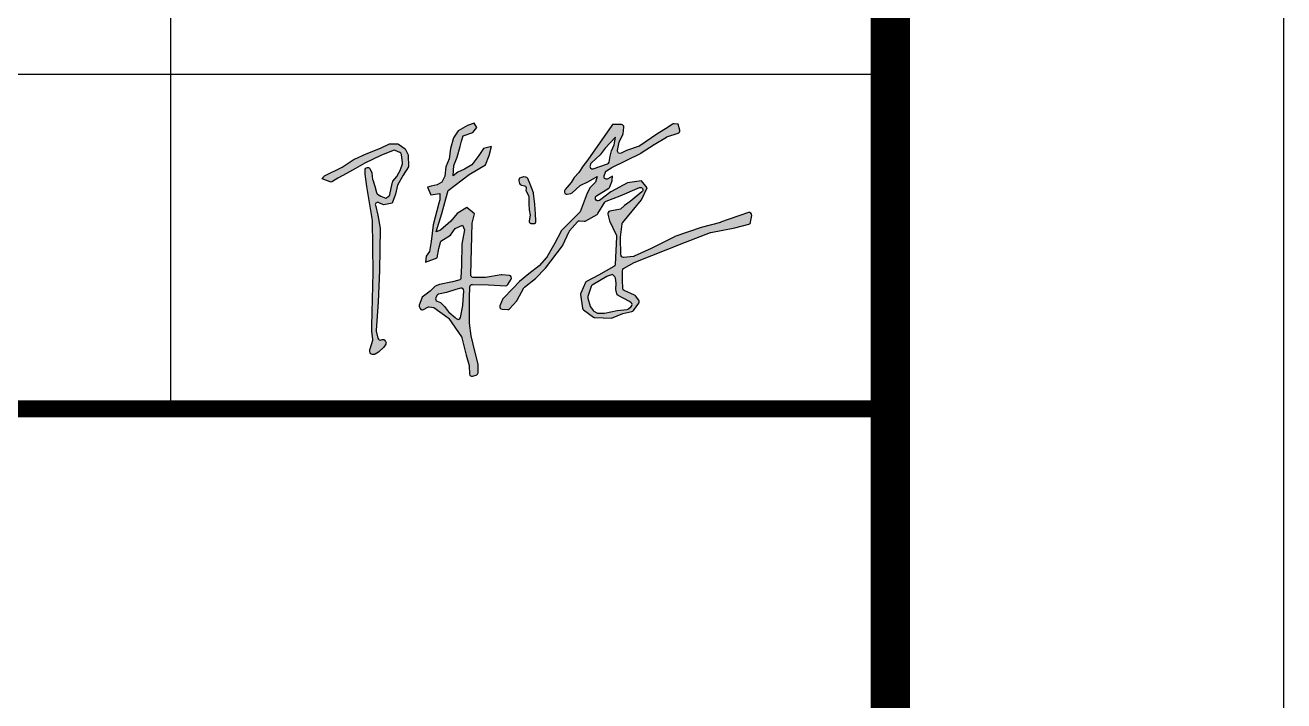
# Model space of a CAD drawing. Extents: x -522490 to 417652, y 450811 to 1108047.
# Drawn here: x 414455 to 417652, y 981137 to 982853 of the extents above; entities that cross this region are included whole.
import ezdxf

# ---------------------------------------------------------------- set-up
doc = ezdxf.new("R2010")
doc.units = 0
doc.header["$LTSCALE"] = 1000
doc.header["$MEASUREMENT"] = 0
doc.layers.add('PUB_TITLE', color=4, linetype='Continuous')

# ---------------------------------------------------------------- blocks, each defined once
blk = doc.blocks.new('asd2323')
h = blk.add_hatch(color=256)
h.dxf.hatch_style = 1
h.paths.add_polyline_path([(-53163, 154959), (-53114, 155145), (-53271, 155273), (-53467, 155150), (-53594, 154999), (-53804, 154817), (-53893, 154783), (-53780, 155150), (-53697, 155454), (-53653, 155620), (-53227, 155944), (-52889, 156140), (-52820, 156331), (-52771, 156512), (-52933, 156473), (-53026, 156331), (-53173, 156140), (-53320, 156057), (-53452, 155993), (-53550, 155920), (-53535, 156130), (-53466, 156297), (-53408, 156517), (-53383, 156620), (-53349, 156732), (-53148, 156801), (-53065, 156899), (-53124, 156987), (-53261, 156938), (-53447, 156835), (-53540, 156688), (-53604, 156473), (-53633, 156262), (-53697, 156101), (-53716, 155910), (-53782, 155787), (-53876, 155738), (-53995, 155711), (-54068, 155686), (-54004, 155531), (-53818, 155562), (-53821, 155431), (-53840, 155361), (-53955, 154920), (-53994, 154587), (-54028, 154380), (-54101, 154283), (-54111, 154166), (-53877, 154249), (-53838, 154444), (-53799, 154590), (-53600, 154716), (-53507, 154848), (-53361, 154916), (-53316, 154819), (-53371, 154527), (-53380, 154098), (-53393, 153843, -0.33422), (-53431, 153797), (-53561, 153766), (-53828, 153713), (-53916, 153679), (-54014, 153576), (-54179, 153450), (-54208, 153377), (-54239, 153292, 0.313765), (-54225, 153236, 0.518309), (-54151, 153202), (-54067, 153251, -0.16521), (-54035, 153257), (-53945, 153245), (-53643, 153028), (-53373, 152639), (-53287, 152272), (-53225, 152061), (-53219, 151893, 0.497088), (-53154, 151847), (-53079, 151871, 0.316056), (-53044, 151917), (-53038, 152078, 0.072937), (-53039, 152092), (-53100, 152327), (-53186, 152670), (-53217, 152927), (-53217, 153442), (-53211, 153665, -0.414214), (-53159, 153713), (-52834, 153704), (-52482, 153685, 0.274697), (-52437, 153709), (-52369, 153818, 0.554904), (-52407, 153894), (-52563, 153909, 0.066441), (-52576, 153909), (-52889, 153855), (-53143, 153855, -0.422534), (-53193, 153907)])
h.paths.add_polyline_path([(-53396, 153636, -0.513052), (-53334, 153584), (-53354, 153288), (-53400, 153043, -0.631404), (-53487, 153020), (-53506, 153042), (-53643, 153152), (-53722, 153262), (-53791, 153333, 0.098925), (-53807, 153344), (-53877, 153375, -0.414214), (-53903, 153440), (-53884, 153485, -0.240803), (-53849, 153514), (-53684, 153550), (-53495, 153610)], flags=16)
h = blk.add_hatch(color=256)
h.dxf.hatch_style = 1
h.paths.add_polyline_path([(-51915, 155559, 0.055968), (-51918, 155570), (-51983, 155752), (-52033, 155862, 0.39297), (-52096, 155888, 0.34973), (-52158, 155882, 0.56029), (-52215, 155818), (-52198, 155764, 0.264017), (-52162, 155730), (-52100, 155715, -0.414214), (-52063, 155654), (-52070, 155627), (-52011, 155500), (-52008, 155346), (-52005, 155237, 0.038843), (-52004, 155229), (-51983, 155116), (-52003, 155006, 0.598135), (-51935, 154951, 0.566808), (-51866, 155001), (-51879, 155143), (-51888, 155338, 0.018973), (-51888, 155342)], flags=17)
h.paths.add_polyline_path([(-50965, 155190), (-51348, 154807, 0.080486), (-51357, 154794), (-51481, 154548), (-51647, 154262), (-51798, 154088), (-52013, 153929), (-52201, 153772, 0.030243), (-52205, 153768), (-52330, 153636), (-52537, 153421, 0.09875), (-52548, 153404), (-52598, 153276, 0.505361), (-52555, 153208), (-52445, 153200, 0.232424), (-52405, 153217), (-52257, 153381, 0.055773), (-52251, 153390), (-52105, 153651), (-51874, 153834), (-51672, 154040), (-51325, 154499, 0.054026), (-51320, 154508), (-51188, 154795), (-51024, 154987, -0.248193), (-50980, 155005), (-50885, 154994, 0.159124), (-50855, 155001), (-50623, 155134, 0.126129), (-50606, 155151), (-50466, 155381, -0.167598), (-50441, 155402), (-50153, 155510), (-49764, 155678, -0.867761), (-49713, 155593), (-49951, 155397), (-50065, 155313), (-50148, 155244), (-50365, 155199, 0.425234), (-50403, 155137), (-50370, 155004), (-50301, 154859), (-50227, 154692), (-50257, 154117, -0.259719), (-50283, 154075), (-50598, 153902), (-50839, 153772, 0.165201), (-50861, 153748), (-50957, 153536, 0.141998), (-50961, 153508), (-50921, 153231, 0.200349), (-50901, 153198), (-50698, 153047, 0.153541), (-50670, 153037), (-50331, 153028), (-50099, 153121), (-49915, 153162, 0.183826), (-49885, 153181), (-49776, 153332, 0.337729), (-49777, 153393), (-49845, 153477, 0.117335), (-49863, 153491), (-50074, 153588, -0.284571), (-50103, 153631), (-50109, 153802), (-50109, 153990, -0.269236), (-50084, 154033), (-49867, 154157), (-48827, 154572), (-48314, 154769), (-47824, 154864), (-47540, 154934, 0.301381), (-47503, 154975), (-47481, 155115, 0.556145), (-47546, 155171), (-47745, 155108), (-48116, 154974), (-48511, 154871), (-49045, 154683, 0.031081), (-49051, 154681), (-49522, 154445), (-49877, 154280), (-50084, 154261, -0.435268), (-50139, 154310), (-50146, 154666), (-50116, 154943, -0.147904), (-50104, 154970), (-49719, 155432), (-49609, 155676), (-49719, 155818), (-50003, 155779), (-50343, 155593), (-50545, 155440), (-50576, 155417, -0.548875), (-50654, 155447), (-50657, 155460, -0.311683), (-50634, 155512), (-50387, 155667, 0.166341), (-50366, 155693), (-50320, 155818, 0.074182), (-50317, 155832), (-50313, 155914), (-50406, 155856, -0.360466), (-50469, 155865), (-50471, 155867, -0.277849), (-50481, 155917), (-50452, 155995, -0.17292), (-50431, 156021), (-50323, 156086), (-49730, 156380, 0.032001), (-49725, 156383), (-49462, 156558), (-49209, 156710), (-48976, 156784, 0.403085), (-48943, 156844), (-48978, 156969), (-49060, 156973, 0.160752), (-49091, 156965), (-49181, 156905), (-49409, 156766), (-49761, 156524), (-50028, 156430), (-50135, 156376, -0.624052), (-50206, 156431), (-50172, 156603), (-50101, 156759, 0.074969), (-50097, 156774), (-50080, 156904, 0.445851), (-50128, 156960), (-50284, 156964, 0.250817), (-50326, 156942), (-50811, 156246), (-50910, 156122), (-50995, 155983), (-51089, 155884), (-51148, 155780), (-51270, 155644, 0.095859), (-51280, 155628, 0.774614), (-51229, 155545), (-51156, 155560, 0.133029), (-51133, 155572), (-50965, 155721), (-50801, 155805), (-50623, 155904), (-50658, 155790), (-50762, 155681), (-50826, 155567)])
h.paths.add_polyline_path([(-50702, 156061, -0.61343), (-50766, 156124), (-50755, 156160, -0.134887), (-50740, 156182), (-50561, 156344), (-50462, 156481), (-50247, 156701), (-50278, 156549), (-50331, 156425), (-50356, 156319), (-50378, 156199, -0.270398), (-50411, 156161)], flags=16)
h.paths.add_polyline_path([(-50311, 153914), (-50265, 153866, -0.163688), (-50251, 153838), (-50239, 153737), (-50242, 153610), (-50223, 153520, 0.227567), (-50197, 153486), (-49967, 153367), (-49932, 153341, -0.477721), (-49931, 153263), (-49988, 153216, -0.146186), (-50014, 153204), (-50214, 153181), (-50479, 153127), (-50618, 153130), (-50699, 153171), (-50763, 153261), (-50812, 153436, -0.147036), (-50812, 153465), (-50746, 153670, -0.182083), (-50724, 153698), (-50433, 153872)], flags=16)
h = blk.add_hatch(color=256)
h.dxf.hatch_style = 1
h.paths.add_polyline_path([(-55086, 155549, -0.194874), (-55108, 155579), (-55141, 155709), (-55185, 155839), (-55203, 155978, 0.064043), (-55207, 155990), (-55234, 156056, 0.314642), (-55282, 156087, 0.462204), (-55338, 156035), (-55335, 155955), (-55306, 155704), (-55190, 155009), (-55175, 153955), (-55201, 152873), (-55201, 152758), (-55179, 152593), (-55238, 152404, 0.074818), (-55240, 152389), (-55240, 152338, 0.505101), (-55175, 152290, 0.21455), (-55134, 152295), (-55066, 152337, 0.052162), (-55058, 152343), (-54967, 152428, 0.066804), (-54959, 152439), (-54921, 152499, 0.290176), (-54922, 152553, 0.588683), (-55001, 152591, -0.511464), (-55077, 152620), (-55117, 152768), (-55071, 153361), (-55047, 153992), (-55032, 154844, 0.049627), (-55033, 154854), (-55081, 155120), (-55131, 155319, -0.69825), (-55053, 155372), (-55043, 155365), (-54959, 155327), (-54790, 155365), (-54721, 155549), (-54682, 155726), (-54567, 155933), (-54459, 156102), (-54467, 156348), (-54508, 156443, 0.137289), (-54525, 156464), (-54662, 156561, 0.15622), (-54691, 156571), (-54825, 156571, 0.11227), (-54846, 156566), (-55028, 156479), (-55320, 156363), (-55555, 156257, 0.039145), (-55562, 156254), (-55804, 156095), (-56163, 155915, 0.11264), (-56180, 155901), (-56213, 155858), (-56049, 155795, 0.238863), (-56004, 155800), (-55890, 155873), (-55716, 155969), (-55533, 156066), (-55344, 156177), (-55016, 156331), (-54769, 156434, -0.196477), (-54731, 156435), (-54633, 156395, -0.270023), (-54602, 156355), (-54577, 156172), (-54620, 156042), (-54688, 155912), (-54772, 155810, 0.120476), (-54782, 155789), (-54808, 155665), (-54833, 155537, -0.204147), (-54855, 155504), (-54919, 155463), (-55016, 155506)])
for points in [[(-53782, 155787), (-53876, 155738), (-53995, 155711), (-54068, 155686), (-54068, 155686), (-54004, 155531), (-53818, 155562), (-53821, 155431), (-53840, 155361), (-53955, 154920), (-53994, 154587), (-54028, 154380), (-54101, 154283), (-54111, 154166), (-53877, 154249), (-53838, 154444), (-53799, 154590), (-53600, 154716), (-53507, 154848), (-53361, 154916), (-53316, 154819), (-53371, 154527), (-53380, 154098), (-53393, 153843, -0.33422), (-53431, 153797), (-53561, 153766), (-53828, 153713), (-53916, 153679), (-54014, 153576), (-54179, 153450), (-54208, 153377), (-54239, 153292, 0.222096), (-54236, 153249), (-54219, 153220, 0.414214), (-54151, 153202), (-54067, 153251, -0.16521), (-54035, 153257), (-53945, 153245), (-53650, 153033, -0.085677), (-53638, 153021), (-53378, 152646, -0.094227), (-53371, 152629), (-53287, 152272), (-53227, 152068, -0.063814), (-53225, 152055), (-53219, 151893, 0.497088), (-53154, 151847), (-53079, 151871, 0.316056), (-53044, 151917), (-53038, 152078, 0.072937), (-53039, 152092), (-53100, 152327), (-53186, 152670), (-53217, 152927), (-53217, 153442), (-53211, 153665, -0.414214), (-53159, 153713), (-52834, 153704), (-52482, 153685, 0.274697), (-52437, 153709), (-52369, 153818, 0.554904), (-52407, 153894), (-52563, 153909, 0.066441), (-52576, 153909), (-52889, 153855), (-53143, 153855, -0.422534), (-53193, 153907), (-53163, 154959), (-53114, 155145), (-53271, 155273), (-53467, 155150), (-53594, 154999), (-53804, 154817), (-53893, 154783), (-53780, 155150), (-53697, 155454), (-53653, 155620), (-53227, 155944), (-52889, 156140), (-52820, 156331), (-52771, 156512), (-52933, 156473), (-53026, 156331), (-53026, 156331), (-53173, 156140), (-53320, 156057), (-53452, 155993), (-53550, 155920), (-53535, 156130), (-53466, 156297), (-53408, 156517), (-53383, 156620), (-53349, 156732), (-53349, 156732), (-53148, 156801), (-53065, 156899), (-53124, 156987), (-53261, 156938), (-53261, 156938), (-53447, 156835), (-53540, 156688), (-53604, 156473), (-53633, 156262), (-53697, 156101), (-53716, 155910), (-53782, 155787)], [(-50247, 156701), (-50462, 156481), (-50561, 156344), (-50740, 156182, 0.134887), (-50755, 156160), (-50766, 156124, 0.61343), (-50702, 156061), (-50411, 156161, 0.270398), (-50378, 156199), (-50356, 156319), (-50331, 156425), (-50278, 156549), (-50247, 156701)], [(-50429, 153875), (-50724, 153698, 0.182083), (-50746, 153670), (-50812, 153465, 0.147036), (-50812, 153436), (-50766, 153270, 0.087564), (-50758, 153254), (-50706, 153181, 0.118827), (-50688, 153166), (-50628, 153135, 0.115004), (-50606, 153130), (-50485, 153128, 0.053527), (-50474, 153129), (-50214, 153181), (-50014, 153204, 0.146186), (-49988, 153216), (-49931, 153263, 0.477721), (-49932, 153341), (-49967, 153367), (-50197, 153486, -0.227567), (-50223, 153520), (-50242, 153610), (-50239, 153737), (-50251, 153838, 0.163688), (-50265, 153866), (-50311, 153914), (-50433, 153872)]]:
    blk.add_lwpolyline(points, format="xyb")
for points in [[(-52555, 153208), (-52445, 153200, 0.232424), (-52405, 153217), (-52257, 153381, 0.055773), (-52251, 153390), (-52110, 153643, -0.099537), (-52098, 153658), (-51874, 153834), (-51672, 154040), (-51325, 154499, 0.054026), (-51320, 154508), (-51191, 154789, -0.068851), (-51184, 154800), (-51024, 154987, -0.248193), (-50980, 155005), (-50885, 154994, 0.159124), (-50855, 155001), (-50623, 155134, 0.126129), (-50606, 155151), (-50466, 155381, -0.167598), (-50441, 155402), (-50153, 155510), (-49764, 155678, -0.867761), (-49713, 155593), (-49951, 155397), (-50065, 155313), (-50148, 155244), (-50148, 155244), (-50365, 155199, 0.425234), (-50403, 155137), (-50370, 155004), (-50370, 155004), (-50301, 154859), (-50232, 154703, -0.117252), (-50228, 154680), (-50257, 154117, -0.259719), (-50283, 154075), (-50598, 153902), (-50839, 153772, 0.165201), (-50861, 153748), (-50957, 153536, 0.141998), (-50961, 153508), (-50921, 153231, 0.200349), (-50901, 153198), (-50698, 153047, 0.153541), (-50670, 153037), (-50331, 153028), (-50099, 153121), (-49915, 153162, 0.183826), (-49885, 153181), (-49776, 153332, 0.337729), (-49777, 153393), (-49845, 153477, 0.117335), (-49863, 153491), (-50074, 153588, -0.284571), (-50103, 153631), (-50109, 153802), (-50109, 153990, -0.269236), (-50084, 154033), (-49867, 154157), (-48827, 154572), (-48318, 154767, -0.043996), (-48309, 154770), (-47824, 154864), (-47540, 154934, 0.301381), (-47503, 154975), (-47481, 155115, 0.556145), (-47546, 155171), (-47745, 155108), (-48114, 154975, -0.023161), (-48118, 154973), (-48511, 154871), (-49045, 154683, 0.031081), (-49051, 154681), (-49522, 154445), (-49869, 154283, -0.086649), (-49886, 154279), (-50084, 154261, -0.435268), (-50139, 154310), (-50145, 154663, -0.031764), (-50145, 154670), (-50116, 154943, -0.147904), (-50104, 154970), (-49719, 155432), (-49609, 155676), (-49719, 155818), (-50003, 155779), (-50343, 155593), (-50545, 155440), (-50576, 155417, -0.548875), (-50654, 155447), (-50657, 155460, -0.311683), (-50634, 155512), (-50387, 155667, 0.166341), (-50366, 155693), (-50320, 155818, 0.074182), (-50317, 155832), (-50313, 155914), (-50406, 155856, -0.360466), (-50469, 155865), (-50471, 155867, -0.277849), (-50481, 155917), (-50452, 155995, -0.17292), (-50431, 156021), (-50323, 156086), (-49730, 156380, 0.032001), (-49725, 156383), (-49462, 156558), (-49214, 156707, -0.058127), (-49203, 156711), (-48976, 156784, 0.403085), (-48943, 156844), (-48978, 156969), (-49060, 156973, 0.160752), (-49091, 156965), (-49181, 156905), (-49409, 156766), (-49755, 156527, -0.066507), (-49767, 156521), (-50028, 156430), (-50135, 156376, -0.624052), (-50206, 156431), (-50172, 156603), (-50101, 156759, 0.074969), (-50097, 156774), (-50080, 156904, 0.445851), (-50128, 156960), (-50284, 156964, 0.250817), (-50326, 156942), (-50811, 156246), (-50910, 156122), (-50995, 155983), (-51089, 155884), (-51148, 155780), (-51148, 155780), (-51270, 155644, 0.095859), (-51280, 155628), (-51286, 155611, 0.584931), (-51229, 155545), (-51156, 155560, 0.133029), (-51133, 155572), (-50965, 155721), (-50801, 155805), (-50623, 155904), (-50658, 155790), (-50762, 155681), (-50826, 155567), (-50965, 155190), (-51348, 154807, 0.080486), (-51357, 154794), (-51481, 154548), (-51481, 154548), (-51645, 154266, -0.046116), (-51651, 154259), (-51798, 154088), (-52013, 153929), (-52201, 153772, 0.030243), (-52205, 153768), (-52330, 153636), (-52537, 153421, 0.09875), (-52548, 153404), (-52598, 153276, 0.505361)], [(-56163, 155915), (-55804, 156095), (-55562, 156254, -0.039145), (-55555, 156257), (-55320, 156363), (-55028, 156479), (-54846, 156566, -0.11227), (-54825, 156571), (-54691, 156571, -0.15622), (-54662, 156561), (-54525, 156464, -0.137289), (-54508, 156443), (-54467, 156348), (-54459, 156102), (-54567, 155933), (-54682, 155726), (-54721, 155549), (-54721, 155549), (-54790, 155365), (-54959, 155327), (-55043, 155365), (-55053, 155372, 0.69825), (-55131, 155319), (-55081, 155120), (-55033, 154854, -0.049627), (-55032, 154844), (-55047, 153992), (-55071, 153361), (-55116, 152776, 0.085461), (-55115, 152760), (-55077, 152620, 0.435152), (-55012, 152585), (-54993, 152592, -0.344057), (-54935, 152572), (-54922, 152553, -0.290176), (-54921, 152499), (-54959, 152439, -0.066804), (-54967, 152428), (-55058, 152343, -0.052162), (-55066, 152337), (-55134, 152295, -0.137175), (-55160, 152288), (-55190, 152288, -0.414214), (-55240, 152338), (-55240, 152389, -0.074818), (-55238, 152404), (-55183, 152582, 0.106757), (-55181, 152603), (-55201, 152758), (-55201, 152873), (-55175, 153955), (-55190, 155009), (-55306, 155704), (-55335, 155955), (-55338, 156035, -0.414214), (-55289, 156087), (-55282, 156087, -0.314642), (-55234, 156056), (-55207, 155990, -0.064043), (-55203, 155978), (-55186, 155844, 0.047367), (-55183, 155835), (-55141, 155709), (-55108, 155579, 0.194874), (-55086, 155549), (-55016, 155506), (-55016, 155506), (-54919, 155463), (-54855, 155504, 0.204147), (-54833, 155537), (-54808, 155665), (-54782, 155789, -0.120476), (-54772, 155810), (-54691, 155907, 0.053094), (-54685, 155916), (-54622, 156038, 0.03919), (-54619, 156045), (-54580, 156161, 0.114908), (-54578, 156184), (-54602, 156355, 0.270023), (-54633, 156395), (-54731, 156435, 0.196477), (-54769, 156434), (-55016, 156331), (-55016, 156331), (-55344, 156177), (-55533, 156066), (-55716, 155969), (-55890, 155873), (-56004, 155800, -0.238863), (-56049, 155795), (-56213, 155858), (-56180, 155901, -0.11264)], [(-52215, 155818), (-52198, 155764, 0.264017), (-52162, 155730), (-52100, 155715, -0.414214), (-52063, 155654), (-52070, 155627), (-52016, 155510, -0.103607), (-52011, 155490), (-52008, 155346), (-52005, 155237, 0.038843), (-52004, 155229), (-51983, 155116), (-52005, 155002), (-52004, 154991, 0.382126), (-51954, 154947), (-51915, 154947, 0.441891), (-51866, 155001), (-51879, 155143), (-51888, 155338, 0.018973), (-51888, 155342), (-51915, 155559, 0.055968), (-51918, 155570), (-51983, 155752), (-52033, 155862, 0.264235), (-52073, 155891), (-52118, 155895, 0.102682), (-52138, 155894), (-52181, 155880, 0.414214)], [(-53884, 153485), (-53903, 153440, 0.414214), (-53877, 153375), (-53807, 153344, -0.098925), (-53791, 153333), (-53722, 153262), (-53646, 153157, 0.066586), (-53637, 153148), (-53506, 153042), (-53487, 153020, 0.631404), (-53400, 153043), (-53355, 153286, 0.028379), (-53354, 153291), (-53334, 153584, 0.513052), (-53396, 153636), (-53495, 153610), (-53684, 153550), (-53849, 153514, 0.240803)]]:
    blk.add_lwpolyline(points, format="xyb", close=True)

msp = doc.modelspace()

# ---------------------------------------------------------------- linework, layer by layer
msp.add_lwpolyline([(411042.5, 1012106.7), (416652.5, 1012107), (416652.5, 972107)])
at = {"layer": 'PUB_TITLE'}
for p, q in [((414825, 981879), (414825, 987829)), ((411042.5, 982729), (416652.5, 982729)), ((411042.5, 981879), (416652.5, 981879))]:
    msp.add_line(p, q, dxfattribs=at)
msp.add_lwpolyline([(343352.5, 971107), (417652.5, 971107), (417652.5, 1013107), (343352.5, 1013107)], close=True, dxfattribs=at)
at = {"layer": 'PUB_TITLE', "const_width": 100}
msp.add_lwpolyline([(345852.5, 972107), (416652.5, 972107), (416652.5, 1012107), (345852.5, 1012107)], close=True, dxfattribs=at)
at = {"layer": 'PUB_TITLE', "lineweight": 40, "const_width": 42.5}
msp.add_lwpolyline([(411042.5, 981879), (416652.5, 981879)], dxfattribs=at)

# ---------------------------------------------------------------- block references
at = {"xscale": 0.125, "yscale": 0.125, "zscale": 0.125}
msp.add_blockref('asd2323', (422235.7, 962980.9), dxfattribs=at)

doc.saveas('drawing.dxf')
